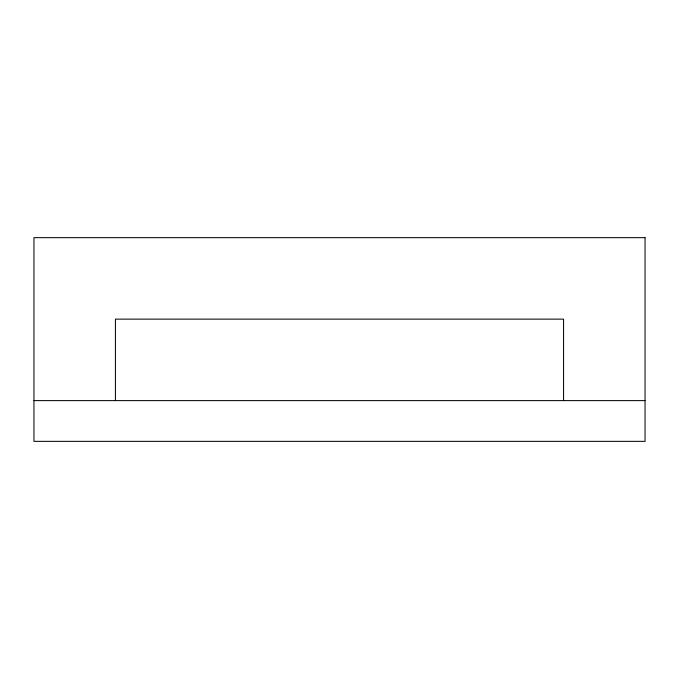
<?xml version="1.0" encoding="UTF-8"?>
<svg xmlns="http://www.w3.org/2000/svg" width="679" height="679" viewBox="0 0 679 679"><rect width="100%" height="100%" fill="white"/><g stroke="black" fill="none" stroke-linecap="round" stroke-linejoin="round"><path stroke-width="1.02" d="M33.95 400.61L645.05 400.61M563.57 400.61L563.57 319.13L115.43 319.13L115.43 400.61M645.05 237.65L33.95 237.65L33.95 441.35L645.05 441.35L645.05 237.65"/></g></svg>
